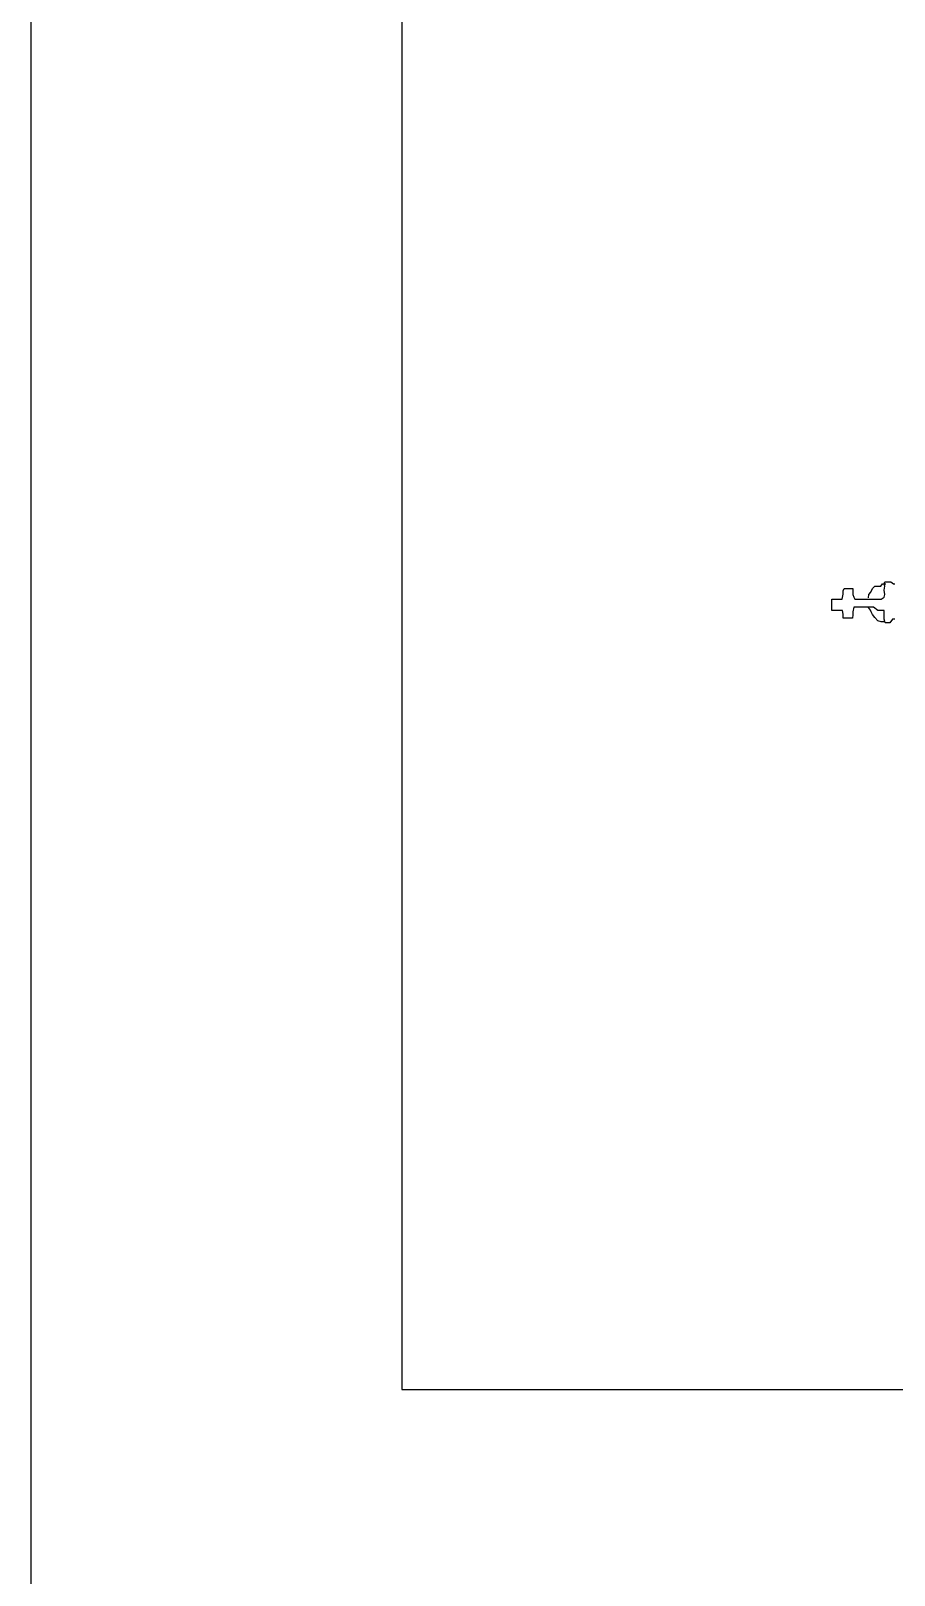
# Model space of a CAD drawing. Extents: x 748454 to 749044, y 4315881 to 4316908.
# Drawn here: x 748454.5 to 748477.78, y 4316716 to 4316757.62 of the extents above; entities that cross this region are included whole.
import ezdxf

# ---------------------------------------------------------------- set-up
doc = ezdxf.new("R2010")
doc.units = 0
doc.layers.get('0').update_dxf_attribs({"linetype": 'CONTINUOUS'})

msp = doc.modelspace()

# ---------------------------------------------------------------- linework, layer by layer
at = {"color": 0, "linetype": 'CONTINUOUS'}
for p, q in [((748477.42, 4316742.65), (748477.47, 4316742.72)), ((748477.42, 4316742.65), (748477.47, 4316742.72)), ((748477.47, 4316742.72), (748477.51, 4316742.72)), ((748477.47, 4316742.72), (748477.51, 4316742.72)), ((748477.51, 4316742.72), (748477.53, 4316742.77)), ((748477.51, 4316742.72), (748477.53, 4316742.77)), ((748477.51, 4316742.72), (748477.56, 4316742.72)), ((748477.53, 4316742.65), (748477.51, 4316742.72)), ((748477.51, 4316742.72), (748477.56, 4316742.72)), ((748477.53, 4316742.65), (748477.51, 4316742.72)), ((748477.53, 4316742.77), (748477.6, 4316742.77)), ((748477.53, 4316742.77), (748477.6, 4316742.77)), ((748477.6, 4316742.77), (748477.69, 4316742.77)), ((748477.6, 4316742.77), (748477.69, 4316742.77)), ((748477.69, 4316742.77), (748477.76, 4316742.72)), ((748477.69, 4316742.77), (748477.76, 4316742.72)), ((748477.76, 4316742.72), (748477.8, 4316742.72)), ((748477.76, 4316742.72), (748477.8, 4316742.72)), ((748476.1, 4316742.24), (748476.1, 4316742.3)), ((748476.1, 4316742.3), (748476.16, 4316742.3)), ((748476.1, 4316742.24), (748476.1, 4316742.3)), ((748476.1, 4316742.3), (748476.16, 4316742.3)), ((748476.16, 4316742.3), (748476.26, 4316742.3)), ((748476.16, 4316742.3), (748476.26, 4316742.3)), ((748476.26, 4316742.3), (748476.36, 4316742.3)), ((748476.26, 4316742.3), (748476.36, 4316742.3)), ((748476.36, 4316742.3), (748476.38, 4316742.3)), ((748476.36, 4316742.3), (748476.38, 4316742.3)), ((748476.38, 4316742.3), (748476.41, 4316742.44)), ((748476.38, 4316742.3), (748476.41, 4316742.44)), ((748476.41, 4316742.53), (748476.43, 4316742.59)), ((748476.41, 4316742.53), (748476.43, 4316742.59)), ((748476.41, 4316742.44), (748476.41, 4316742.53)), ((748476.41, 4316742.44), (748476.41, 4316742.53)), ((748476.43, 4316742.59), (748476.46, 4316742.59)), ((748476.43, 4316742.59), (748476.46, 4316742.59)), ((748476.46, 4316742.59), (748476.58, 4316742.59)), ((748476.46, 4316742.59), (748476.58, 4316742.59)), ((748476.58, 4316742.59), (748476.63, 4316742.59)), ((748476.58, 4316742.59), (748476.63, 4316742.59)), ((748476.63, 4316742.59), (748476.67, 4316742.59)), ((748476.63, 4316742.59), (748476.67, 4316742.59)), ((748476.67, 4316742.59), (748476.67, 4316742.49)), ((748476.67, 4316742.59), (748476.67, 4316742.49)), ((748476.67, 4316742.49), (748476.67, 4316742.43)), ((748476.67, 4316742.49), (748476.67, 4316742.43)), ((748476.67, 4316742.43), (748476.69, 4316742.36)), ((748476.67, 4316742.43), (748476.69, 4316742.36)), ((748476.69, 4316742.36), (748476.72, 4316742.3)), ((748476.69, 4316742.36), (748476.72, 4316742.3)), ((748476.72, 4316742.3), (748476.87, 4316742.3)), ((748476.72, 4316742.3), (748476.87, 4316742.3)), ((748476.87, 4316742.3), (748476.99, 4316742.3)), ((748476.87, 4316742.3), (748476.99, 4316742.3)), ((748476.99, 4316742.3), (748477.16, 4316742.3)), ((748476.99, 4316742.3), (748477.16, 4316742.3)), ((748477.09, 4316742.34), (748477.1, 4316742.43)), ((748477.09, 4316742.34), (748477.1, 4316742.43)), ((748477.1, 4316742.43), (748477.15, 4316742.49)), ((748477.1, 4316742.43), (748477.15, 4316742.49)), ((748477.15, 4316742.49), (748477.2, 4316742.59)), ((748477.15, 4316742.49), (748477.2, 4316742.59)), ((748477.16, 4316742.3), (748477.26, 4316742.3)), ((748477.16, 4316742.3), (748477.26, 4316742.3)), ((748477.2, 4316742.59), (748477.26, 4316742.65)), ((748477.2, 4316742.59), (748477.26, 4316742.65)), ((748477.26, 4316742.65), (748477.34, 4316742.65)), ((748477.26, 4316742.65), (748477.34, 4316742.65)), ((748477.26, 4316742.3), (748477.35, 4316742.3)), ((748477.26, 4316742.3), (748477.35, 4316742.3)), ((748477.34, 4316742.65), (748477.42, 4316742.65)), ((748477.34, 4316742.65), (748477.42, 4316742.65)), ((748477.35, 4316742.3), (748477.43, 4316742.3)), ((748477.35, 4316742.3), (748477.43, 4316742.3)), ((748477.43, 4316742.3), (748477.51, 4316742.36)), ((748477.43, 4316742.3), (748477.51, 4316742.36)), ((748477.51, 4316742.55), (748477.53, 4316742.65)), ((748477.51, 4316742.55), (748477.53, 4316742.65)), ((748477.53, 4316742.43), (748477.51, 4316742.55)), ((748477.53, 4316742.43), (748477.51, 4316742.55)), ((748477.51, 4316742.36), (748477.53, 4316742.43)), ((748477.51, 4316742.36), (748477.53, 4316742.43)), ((748476.1, 4316742), (748476.1, 4316742.24)), ((748476.1, 4316742), (748476.1, 4316742.24)), ((748476.17, 4316742), (748476.1, 4316742)), ((748476.17, 4316742), (748476.1, 4316742)), ((748476.24, 4316742), (748476.17, 4316742)), ((748476.24, 4316742), (748476.17, 4316742)), ((748476.38, 4316742), (748476.24, 4316742)), ((748476.38, 4316742), (748476.24, 4316742)), ((748476.39, 4316742), (748476.38, 4316742)), ((748476.39, 4316742), (748476.38, 4316742)), ((748476.41, 4316741.9), (748476.39, 4316742)), ((748476.41, 4316741.9), (748476.39, 4316742)), ((748476.41, 4316741.79), (748476.41, 4316741.9)), ((748476.41, 4316741.79), (748476.41, 4316741.9)), ((748476.67, 4316741.88), (748476.66, 4316741.79)), ((748476.67, 4316741.88), (748476.66, 4316741.79)), ((748476.69, 4316742.09), (748476.67, 4316741.96)), ((748476.69, 4316742.09), (748476.67, 4316741.96)), ((748476.67, 4316741.96), (748476.67, 4316741.88)), ((748476.67, 4316741.96), (748476.67, 4316741.88)), ((748476.79, 4316742.09), (748476.69, 4316742.09)), ((748476.79, 4316742.09), (748476.69, 4316742.09)), ((748476.87, 4316742.09), (748476.79, 4316742.09)), ((748476.87, 4316742.09), (748476.79, 4316742.09)), ((748477.06, 4316742.09), (748476.87, 4316742.09)), ((748477.06, 4316742.09), (748476.87, 4316742.09)), ((748477.22, 4316742.09), (748477.06, 4316742.09)), ((748477.22, 4316742.09), (748477.06, 4316742.09)), ((748477.14, 4316742.01), (748477.09, 4316742.08)), ((748477.14, 4316742.01), (748477.09, 4316742.08)), ((748477.16, 4316741.96), (748477.14, 4316742.01)), ((748477.16, 4316741.96), (748477.14, 4316742.01)), ((748477.2, 4316741.89), (748477.16, 4316741.96)), ((748477.2, 4316741.89), (748477.16, 4316741.96)), ((748477.26, 4316741.81), (748477.2, 4316741.89)), ((748477.26, 4316741.81), (748477.2, 4316741.89)), ((748477.34, 4316742), (748477.22, 4316742.09)), ((748477.34, 4316742), (748477.22, 4316742.09)), ((748477.48, 4316742), (748477.34, 4316742)), ((748477.48, 4316742), (748477.34, 4316742)), ((748477.51, 4316742), (748477.48, 4316742)), ((748477.51, 4316742), (748477.48, 4316742)), ((748477.51, 4316741.93), (748477.51, 4316742)), ((748477.51, 4316741.93), (748477.51, 4316742)), ((748477.51, 4316741.86), (748477.51, 4316741.93)), ((748477.51, 4316741.86), (748477.51, 4316741.93)), ((748477.51, 4316741.76), (748477.51, 4316741.86)), ((748477.51, 4316741.76), (748477.51, 4316741.86)), ((748476.46, 4316741.79), (748476.41, 4316741.79)), ((748476.46, 4316741.79), (748476.41, 4316741.79)), ((748476.56, 4316741.79), (748476.46, 4316741.79)), ((748476.56, 4316741.79), (748476.46, 4316741.79)), ((748476.66, 4316741.79), (748476.56, 4316741.79)), ((748476.66, 4316741.79), (748476.56, 4316741.79)), ((748477.34, 4316741.72), (748477.26, 4316741.81)), ((748477.34, 4316741.72), (748477.26, 4316741.81)), ((748477.43, 4316741.69), (748477.34, 4316741.72)), ((748477.43, 4316741.69), (748477.34, 4316741.72)), ((748477.51, 4316741.69), (748477.43, 4316741.69)), ((748477.51, 4316741.69), (748477.43, 4316741.69)), ((748477.54, 4316741.67), (748477.51, 4316741.76)), ((748477.54, 4316741.67), (748477.51, 4316741.76)), ((748477.59, 4316741.67), (748477.54, 4316741.67)), ((748477.59, 4316741.67), (748477.54, 4316741.67)), ((748477.66, 4316741.67), (748477.59, 4316741.67)), ((748477.66, 4316741.67), (748477.59, 4316741.67)), ((748477.74, 4316741.76), (748477.66, 4316741.67)), ((748477.74, 4316741.76), (748477.66, 4316741.67)), ((748477.8, 4316741.76), (748477.74, 4316741.76)), ((748477.8, 4316741.76), (748477.74, 4316741.76))]:
    msp.add_line(p, q, dxfattribs=at)

# ---------------------------------------------------------------- meshes
mesh = msp.add_polyface(dxfattribs=at)
corners = [(748454.5, 4315881), (748454.5, 4315881), (748454.5, 4316071.962), (748762.5, 4315881), (748454.5, 4316246.493), (749044, 4315881), (748454.5, 4316907.5), (749044, 4316542.007), (749044, 4316907.5)]
mesh.append_faces([[corners[k] for k in face] for face in [(0, 1, 3, 2), (2, 3, 5, 4), (4, 5, 7, 6), (6, 7, 8, 8)]], dxfattribs={"vtx0": -1, "vtx2": -1, "color": 0})
mesh = msp.add_polyface(dxfattribs=at)
corners = [(748464.5, 4316721), (748464.5, 4316721), (748464.5, 4316895.271), (748745.58, 4316721), (748464.5, 4316901.5), (748745.58, 4316727.229), (748745.58, 4316901.5)]
mesh.append_faces([[corners[k] for k in face] for face in [(0, 1, 3, 2), (2, 3, 5, 4), (4, 5, 6, 6)]], dxfattribs={"vtx0": -1, "vtx2": -1, "color": 0})

doc.saveas('drawing.dxf')
